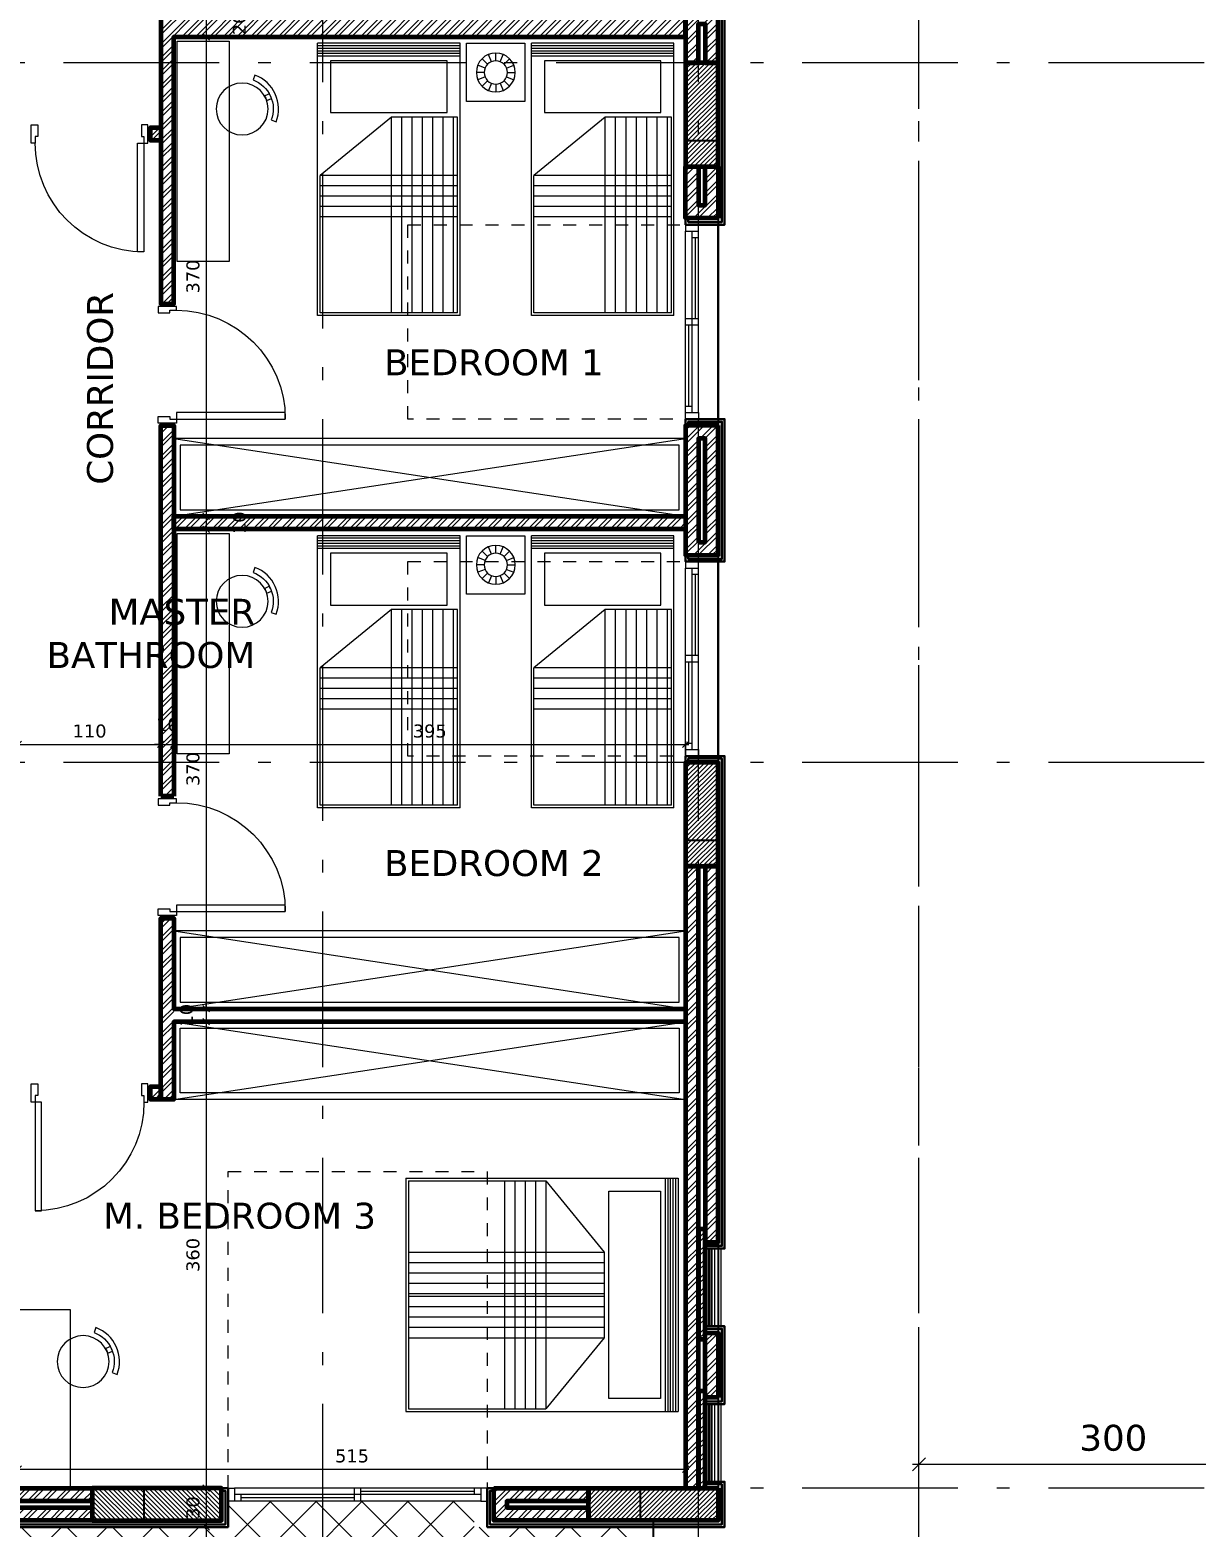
# Model space of a CAD drawing. Header units: inches. Extents: x -48 to 777, y -156 to 510.
# Drawn here: x 204.27 to 213.27, y 228.56 to 240.11 of the extents above; entities that cross this region are included whole.
import ezdxf

# ---------------------------------------------------------------- set-up
doc = ezdxf.new("R2010")
doc.units = ezdxf.units.IN
doc.header["$MEASUREMENT"] = 0
doc.set_wipeout_variables(frame=1)
doc.linetypes.add('ACAD_ISO10W100', pattern=[18, 12, -3, 0, -3])
doc.linetypes.add('HIDDEN', pattern=[0.375, 0.25, -0.125])
doc.layers.get('Defpoints').update_dxf_attribs({"lineweight": 5})
for name, color, linetype, lineweight in [('A-AXIS ST', 251, 'ACAD_ISO10W100', 5), ('A-DIM', 9, 'Continuous', 5), ('A-DOORS', 38, 'Continuous', 20), ('A-FURN1', 211, 'Continuous', 15), ('A-HIDDEN', 254, 'HIDDEN', 5), ('A-LEVELS', 139, 'Continuous', 20), ('A-LIMIT LOT', 235, 'ACAD_ISO10W100', 20), ('A-NOTES', 151, 'Continuous', 20), ('A-PILLARS', 1, 'Continuous', 60), ('A-TEXT', 50, 'Continuous', 15), ('A-WALLS', 7, 'Continuous', 60), ('A-WINDOWS', 4, 'Continuous', 20), ('C-STONE', 42, 'Continuous', 30), ('C-WOOD', 28, 'Continuous', 30), ('D-WOOD', 32, 'Continuous', 20), ('H-PILLARS', 61, 'Continuous', 5), ('H-TILING', 54, 'Continuous', 5), ('H-WALLS', 51, 'Continuous', 5), ('modificat', 127, 'Continuous', 15)]:
    doc.layers.add(name, color=color, linetype=linetype, lineweight=lineweight)
doc.layers.add('HH-GREY', color=253, linetype='Continuous', lineweight=5, true_color=0x828282)
for name, color, linetype in [('pts pc', 7, 'Continuous'), ('str-columns', 3, 'Continuous'), ('str-second-slab', 5, 'Continuous')]:
    doc.layers.add(name, color=color, linetype=linetype)
doc.styles.add('2mm', font='simplex.shx', dxfattribs={"height": 0.5})
doc.styles.add('5mm', font='simplex_.ttf', dxfattribs={"height": 5})
doc.styles.add('ROMAND', font='verdana.ttf')
doc.dimstyles.new('M-1.100', dxfattribs={"dimtxt": 0.2, "dimasz": 0.1, "dimexe": 0.05, "dimexo": 0.05, "dimgap": 0.1, "dimtad": 1, "dimlfac": 100, "dimrnd": 0.5, "dimzin": 9, "dimdsep": 46, "dimtxsty": 'ROMAND', "dimblk": 'OBLIQUE', "dimcen": 1, "dimdle": 0.05, "dimclrd": 256, "dimclre": 256, "dimclrt": 2, "dimadec": 0, "dimazin": 0, "dimtfac": 0.666667, "dimtmove": 2, "dimatfit": 3, "dimfxl": 0.04, "dimtolj": 1, "dimtzin": 5, "dimlwd": -1, "dimlwe": -1, "dimarcsym": 0})
doc.dimstyles.new('M-1.50', dxfattribs={"dimtxt": 0.1, "dimasz": 0.05, "dimexe": 0.025, "dimexo": 0.025, "dimgap": 0.05, "dimtad": 1, "dimlfac": 100, "dimrnd": 0.5, "dimzin": 9, "dimdsep": 46, "dimtxsty": 'ROMAND', "dimblk": 'OBLIQUE', "dimcen": 1, "dimdle": 0.025, "dimclrd": 256, "dimclre": 256, "dimclrt": 2, "dimadec": 0, "dimazin": 0, "dimtfac": 0.666667, "dimtmove": 2, "dimatfit": 3, "dimfxl": 0.04, "dimtolj": 1, "dimtzin": 5, "dimlwd": -1, "dimlwe": -1, "dimarcsym": 0})
pattern_1 = [(45, (-242.49175, -76.21088), (-0.053033009, 0.053033009), []), (45, (-242.4564, -76.21088), (-0.053033009, 0.053033009), [])]
pattern_2 = [(45, (-341.49175, -76.21088), (-0.053033009, 0.053033009), []), (45, (-341.4564, -76.21088), (-0.053033009, 0.053033009), [])]
pattern_3 = [(45, (0, 99), (-0.053033009, 0.053033009), []), (45, (0.035355, 99), (-0.053033009, 0.053033009), [])]

# ---------------------------------------------------------------- blocks, each defined once
blk = doc.blocks.new('*U998')
for p, q in [((50, 100), (1450, 100)), ((50, 50), (1450, 50)), ((50, 0), (1450, 0)), ((100, 100), (100, 50)), ((100, 75), (725, 75)), ((725, 0), (725, 100)), ((775, 0), (775, 100)), ((775, 25), (1400, 25)), ((1400, 0), (1400, 50))]:
    blk.add_line(p, q)
for points in [[(0, 100), (50, 100), (50, 0), (0, 0)], [(1500, 100), (1450, 100), (1450, 0), (1500, 0)]]:
    blk.add_lwpolyline(points)
blk = doc.blocks.new('AXIS')
at = {"layer": 'A-AXIS ST', "ltscale": 0.1}
for p, q in [((647.01853, 296.91777), (647.01853, 336.01919)), ((649.91853, 296.91777), (649.91853, 336.01919)), ((651.61853, 296.91777), (651.61853, 336.01919)), ((657.61853, 316.06777), (627.81853, 316.06777)), ((657.61853, 310.66777), (627.81853, 310.66777)), ((657.61853, 305.06777), (627.81853, 305.06777))]:
    blk.add_line(p, q, dxfattribs=at)
blk = doc.blocks.new('gfhnjmfg')
at = {"layer": 'A-FURN1'}
for p, q in [((607.68, 381.843), (605.58, 381.843)), ((605.58, 380.043), (605.58, 381.843)), ((607.68, 380.043), (607.68, 381.843)), ((605.715, 381.743), (606.115, 381.743)), ((605.715, 380.143), (605.715, 381.743)), ((606.115, 381.743), (606.115, 380.143)), ((606.15, 381.273), (606.6, 381.823)), ((607.66, 381.823), (606.6, 381.823)), ((607.66, 380.063), (607.66, 381.823)), ((606.15, 380.613), (606.15, 381.273)), ((606.6, 380.063), (606.15, 380.613)), ((606.115, 380.143), (605.715, 380.143)), ((607.68, 380.043), (605.58, 380.043)), ((607.66, 380.063), (606.6, 380.063))]:
    blk.add_line(p, q, dxfattribs=at)
at = {"layer": 'HH-GREY'}
for p, q in [((605.6, 380.043), (605.6, 381.843)), ((605.62, 380.043), (605.62, 381.843)), ((605.64, 380.043), (605.64, 381.843)), ((605.66, 380.043), (605.66, 381.843)), ((605.68, 380.043), (605.68, 381.843)), ((606.6, 380.063), (606.6, 381.823)), ((606.68, 380.063), (606.68, 381.823)), ((606.76, 380.063), (606.76, 381.823)), ((606.84, 380.063), (606.84, 381.823)), ((606.92, 380.063), (606.92, 381.823)), ((607.66, 381.273), (606.15, 381.273)), ((607.66, 381.193), (606.15, 381.193)), ((607.66, 381.113), (606.15, 381.113)), ((607.66, 381.033), (606.15, 381.033)), ((607.66, 380.953), (606.15, 380.953)), ((607.66, 380.933), (606.15, 380.933)), ((607.66, 380.853), (606.15, 380.853)), ((607.66, 380.773), (606.15, 380.773)), ((607.66, 380.693), (606.15, 380.693)), ((607.66, 380.613), (606.15, 380.613))]:
    blk.add_line(p, q, dxfattribs=at)
blk = doc.blocks.new('gkjhg')
at = {"layer": 'A-FURN1', "extrusion": (0, 0, -1)}
for p, q in [((566.88, 146.17), (568.98, 146.17)), ((566.88, 146.17), (566.88, 145.07)), ((566.9, 146.15), (566.9, 145.09)), ((566.9, 146.15), (568.41, 146.15)), ((568.41, 146.15), (568.41, 145.64)), ((568.98, 146.17), (568.98, 145.07)), ((568.445, 146.07), (568.845, 146.07)), ((568.445, 145.17), (568.445, 146.07)), ((568.845, 146.07), (568.845, 145.17)), ((568.41, 145.64), (567.96, 145.09)), ((568.845, 145.17), (568.445, 145.17)), ((566.88, 145.07), (568.98, 145.07)), ((566.9, 145.09), (567.96, 145.09))]:
    blk.add_line(p, q, dxfattribs=at)
at = {"layer": 'HH-GREY', "extrusion": (0, 0, -1)}
for p, q in [((567.64, 146.15), (567.64, 145.09)), ((567.72, 146.15), (567.72, 145.09)), ((567.8, 146.15), (567.8, 145.09)), ((567.88, 146.15), (567.88, 145.09)), ((567.96, 146.15), (567.96, 145.09)), ((568.88, 146.17), (568.88, 145.07)), ((568.9, 146.17), (568.9, 145.07)), ((568.92, 146.17), (568.92, 145.07)), ((568.94, 146.17), (568.94, 145.07)), ((568.96, 146.17), (568.96, 145.07)), ((566.9, 146.12), (568.41, 146.12)), ((566.9, 146.04), (568.41, 146.04)), ((566.9, 145.96), (568.41, 145.96)), ((566.9, 145.88), (568.41, 145.88)), ((566.9, 145.8), (568.41, 145.8)), ((566.9, 145.72), (568.41, 145.72)), ((566.9, 145.64), (568.41, 145.64))]:
    blk.add_line(p, q, dxfattribs=at)
blk = doc.blocks.new('*U27')
for p, q in [((50, 100), (1950, 100)), ((50, 50), (1950, 50)), ((50, 0), (1950, 0)), ((100, 100), (100, 50)), ((100, 75), (975, 75)), ((975, 0), (975, 100)), ((1025, 0), (1025, 100)), ((1025, 25), (1900, 25)), ((1900, 0), (1900, 50))]:
    blk.add_line(p, q)
for points in [[(0, 100), (50, 100), (50, 0), (0, 0)], [(2000, 100), (1950, 100), (1950, 0), (2000, 0)]]:
    blk.add_lwpolyline(points)
blk = doc.blocks.new('*U1011')
for points in [[(30, -200), (0, -200), (0, -60), (50, -60), (50, -150), (30, -150), (30, -200)], [(870, -200), (900, -200), (900, -60), (850, -60), (850, -150), (870, -150), (870, -200)], [(820, -1040), (820, -200), (870, -200), (870, -1040)]]:
    blk.add_lwpolyline(points, close=True)
blk.add_arc((870, -200), 840, 180, 270)
blk = doc.blocks.new('*U1014')
for points in [[(30, -200), (0, -200), (0, -60), (50, -60), (50, -150), (30, -150), (30, -200)], [(870, -200), (900, -200), (900, -60), (850, -60), (850, -150), (870, -150), (870, -200)], [(80, -1040), (80, -200), (30, -200), (30, -1040)]]:
    blk.add_lwpolyline(points, close=True)
blk.add_arc((30, -200), 840, 270, 0)
blk = doc.blocks.new('dzhgjfcgxbf')
for p, q in [((631.551, 370.256), (631.481, 370.326)), ((631.6, 370.288), (631.562, 370.381)), ((631.657, 370.3), (631.657, 370.4)), ((631.715, 370.288), (631.753, 370.381)), ((631.764, 370.256), (631.834, 370.326)), ((631.507, 370.15), (631.407, 370.15)), ((631.519, 370.207), (631.426, 370.245)), ((631.519, 370.092), (631.426, 370.054)), ((631.796, 370.207), (631.888, 370.245)), ((631.796, 370.092), (631.888, 370.054)), ((631.807, 370.15), (631.907, 370.15)), ((631.551, 370.044), (631.481, 369.973)), ((631.6, 370.011), (631.562, 369.919)), ((631.657, 370), (631.657, 369.9)), ((631.715, 370.011), (631.753, 369.919)), ((631.764, 370.044), (631.834, 369.973))]:
    blk.add_line(p, q)
for radius in [0.25, 0.15]:
    blk.add_circle((631.657, 370.15), radius)
blk = doc.blocks.new('vnkhjghg')
at = {"extrusion": (0, 0, -1)}
for points in [[(-757.015, 41.837), (-757.001, 41.799, 0.414214), (-757.141, 41.49), (-757.179, 41.476, -0.414214)], [(-757.143, 41.655, -0.041739), (-757.126, 41.692), (-757.09, 41.675, 0.050126), (-757.106, 41.639)]]:
    blk.add_lwpolyline(points, format="xyb", close=True, dxfattribs=at)
blk.add_circle((-756.916, 41.575), 0.2, dxfattribs=at)
blk = doc.blocks.new('_Oblique')
at = {"color": 0, "linetype": 'ByBlock', "lineweight": -2}
blk.add_line((-0.5, -0.5), (0.5, 0.5), dxfattribs=at)
blk = doc.blocks.new('*D1027')
at = {"layer": 'A-DIM', "transparency": 16777216}
for p, q in [((205.502, 240.257), (205.652, 240.257)), ((205.627, 240.282), (205.627, 240.032)), ((205.402, 240.057), (205.652, 240.057))]:
    blk.add_line(p, q, dxfattribs=at)
at = {"layer": 'Defpoints', "color": 0, "transparency": 16777216}
for p in [(205.477, 240.257), (205.377, 240.057), (205.627, 240.057)]:
    blk.add_point(p, dxfattribs=at)
at = {"layer": 'A-DIM', "transparency": 16777216, "xscale": 0.05, "yscale": 0.05, "zscale": 0.05}
for p, rotation in [((205.627, 240.257), 90), ((205.627, 240.057), 270)]:
    blk.add_blockref('_Oblique', p, dxfattribs=dict(at, rotation=rotation))
at = {"layer": 'A-DIM', "color": 2, "transparency": 16777216, "insert": (205.883, 240.157), "char_height": 0.1, "attachment_point": 5, "rotation": 90, "style": 'ROMAND'}
blk.add_mtext('\\A1;20', dxfattribs=at)
blk = doc.blocks.new('*D1028')
at = {"layer": 'A-DIM', "transparency": 16777216}
for p, q in [((205.627, 240.082), (205.627, 236.332)), ((205.402, 240.057), (205.652, 240.057)), ((205.402, 236.357), (205.652, 236.357))]:
    blk.add_line(p, q, dxfattribs=at)
at = {"layer": 'Defpoints', "color": 0, "transparency": 16777216}
for p in [(205.377, 240.057), (205.377, 236.357), (205.627, 236.357)]:
    blk.add_point(p, dxfattribs=at)
at = {"layer": 'A-DIM', "transparency": 16777216, "xscale": 0.05, "yscale": 0.05, "zscale": 0.05}
for p, rotation in [((205.627, 240.057), 90), ((205.627, 236.357), 270)]:
    blk.add_blockref('_Oblique', p, dxfattribs=dict(at, rotation=rotation))
at = {"layer": 'A-DIM', "color": 2, "transparency": 16777216, "insert": (205.525, 238.207), "char_height": 0.1, "attachment_point": 5, "rotation": 90, "style": 'ROMAND'}
blk.add_mtext('\\A1;370', dxfattribs=at)
blk = doc.blocks.new('*D1029')
at = {"layer": 'A-DIM', "transparency": 16777216}
for p, q in [((205.627, 236.382), (205.627, 236.232)), ((205.402, 236.357), (205.652, 236.357)), ((205.402, 236.257), (205.652, 236.257))]:
    blk.add_line(p, q, dxfattribs=at)
at = {"layer": 'Defpoints', "color": 0, "transparency": 16777216}
for p in [(205.377, 236.357), (205.377, 236.257), (205.627, 236.257)]:
    blk.add_point(p, dxfattribs=at)
at = {"layer": 'A-DIM', "transparency": 16777216, "xscale": 0.05, "yscale": 0.05, "zscale": 0.05}
for p, rotation in [((205.627, 236.357), 90), ((205.627, 236.257), 270)]:
    blk.add_blockref('_Oblique', p, dxfattribs=dict(at, rotation=rotation))
at = {"layer": 'A-DIM', "color": 2, "transparency": 16777216, "insert": (205.883, 236.307), "char_height": 0.1, "attachment_point": 5, "rotation": 90, "style": 'ROMAND'}
blk.add_mtext('\\A1;10', dxfattribs=at)
blk = doc.blocks.new('*D1030')
at = {"layer": 'A-DIM', "transparency": 16777216}
for p, q in [((205.627, 236.282), (205.627, 232.532)), ((205.402, 236.257), (205.652, 236.257)), ((205.8, 232.557), (205.602, 232.557))]:
    blk.add_line(p, q, dxfattribs=at)
at = {"layer": 'Defpoints', "color": 0, "transparency": 16777216}
for p in [(205.377, 236.257), (205.627, 232.557), (205.825, 232.557)]:
    blk.add_point(p, dxfattribs=at)
at = {"layer": 'A-DIM', "transparency": 16777216, "xscale": 0.05, "yscale": 0.05, "zscale": 0.05}
for p, rotation in [((205.627, 236.257), 90), ((205.627, 232.557), 270)]:
    blk.add_blockref('_Oblique', p, dxfattribs=dict(at, rotation=rotation))
at = {"layer": 'A-DIM', "color": 2, "transparency": 16777216, "insert": (205.525, 234.407), "char_height": 0.1, "attachment_point": 5, "rotation": 90, "style": 'ROMAND'}
blk.add_mtext('\\A1;370', dxfattribs=at)
blk = doc.blocks.new('*D1031')
at = {"layer": 'A-DIM', "transparency": 16777216}
for p, q in [((205.627, 232.557), (205.627, 232.607)), ((205.8, 232.557), (205.602, 232.557)), ((205.844, 232.457), (205.602, 232.457)), ((205.627, 232.557), (205.627, 232.457)), ((205.627, 232.457), (205.627, 232.407))]:
    blk.add_line(p, q, dxfattribs=at)
at = {"layer": 'Defpoints', "color": 0, "transparency": 16777216}
for p in [(205.627, 232.457), (205.825, 232.557), (205.869, 232.457)]:
    blk.add_point(p, dxfattribs=at)
at = {"layer": 'A-DIM', "transparency": 16777216, "xscale": 0.05, "yscale": 0.05, "zscale": 0.05}
for p, rotation in [((205.627, 232.557), 270), ((205.627, 232.457), 90)]:
    blk.add_blockref('_Oblique', p, dxfattribs=dict(at, rotation=rotation))
at = {"layer": 'A-DIM', "color": 2, "transparency": 16777216, "insert": (205.475, 232.507), "char_height": 0.1, "attachment_point": 5, "rotation": 90, "style": 'ROMAND'}
blk.add_mtext('\\A1;10', dxfattribs=at)
blk = doc.blocks.new('*D1032')
at = {"layer": 'A-DIM', "transparency": 16777216}
for p, q in [((205.844, 232.457), (205.602, 232.457)), ((205.627, 232.482), (205.627, 228.832)), ((205.771, 228.857), (205.602, 228.857))]:
    blk.add_line(p, q, dxfattribs=at)
at = {"layer": 'Defpoints', "color": 0, "transparency": 16777216}
for p in [(205.869, 232.457), (205.627, 228.857), (205.796, 228.857)]:
    blk.add_point(p, dxfattribs=at)
at = {"layer": 'A-DIM', "transparency": 16777216, "xscale": 0.05, "yscale": 0.05, "zscale": 0.05}
for p, rotation in [((205.627, 232.457), 90), ((205.627, 228.857), 270)]:
    blk.add_blockref('_Oblique', p, dxfattribs=dict(at, rotation=rotation))
at = {"layer": 'A-DIM', "color": 2, "transparency": 16777216, "insert": (205.525, 230.657), "char_height": 0.1, "attachment_point": 5, "rotation": 90, "style": 'ROMAND'}
blk.add_mtext('\\A1;360', dxfattribs=at)
blk = doc.blocks.new('*D1033')
at = {"layer": 'A-DIM', "transparency": 16777216}
for p, q in [((205.627, 228.882), (205.627, 228.532)), ((205.771, 228.857), (205.602, 228.857)), ((205.771, 228.557), (205.602, 228.557))]:
    blk.add_line(p, q, dxfattribs=at)
at = {"layer": 'Defpoints', "color": 0, "transparency": 16777216}
for p in [(205.796, 228.857), (205.627, 228.557), (205.796, 228.557)]:
    blk.add_point(p, dxfattribs=at)
at = {"layer": 'A-DIM', "transparency": 16777216, "xscale": 0.05, "yscale": 0.05, "zscale": 0.05}
for p, rotation in [((205.627, 228.857), 90), ((205.627, 228.557), 270)]:
    blk.add_blockref('_Oblique', p, dxfattribs=dict(at, rotation=rotation))
at = {"layer": 'A-DIM', "color": 2, "transparency": 16777216, "insert": (205.525, 228.707), "char_height": 0.1, "attachment_point": 5, "rotation": 90, "style": 'ROMAND'}
blk.add_mtext('\\A1;30', dxfattribs=at)
blk = doc.blocks.new('*D1034')
at = {"layer": 'A-DIM', "transparency": 16777216}
for p, q in [((205.771, 228.557), (205.602, 228.557)), ((205.627, 228.582), (205.627, 226.632)), ((205.85, 226.657), (205.602, 226.657))]:
    blk.add_line(p, q, dxfattribs=at)
at = {"layer": 'Defpoints', "color": 0, "transparency": 16777216}
for p in [(205.796, 228.557), (205.627, 226.657), (205.875, 226.657)]:
    blk.add_point(p, dxfattribs=at)
at = {"layer": 'A-DIM', "transparency": 16777216, "xscale": 0.05, "yscale": 0.05, "zscale": 0.05}
for p, rotation in [((205.627, 228.557), 90), ((205.627, 226.657), 270)]:
    blk.add_blockref('_Oblique', p, dxfattribs=dict(at, rotation=rotation))
at = {"layer": 'A-DIM', "color": 2, "transparency": 16777216, "insert": (205.525, 227.607), "char_height": 0.1, "attachment_point": 5, "rotation": 90, "style": 'ROMAND'}
blk.add_mtext('\\A1;190', dxfattribs=at)
blk = doc.blocks.new('*D1077')
at = {"layer": 'A-DIM', "transparency": 16777216}
for p, q in [((204.152, 234.597), (205.302, 234.597)), ((204.177, 234.482), (204.177, 234.622)), ((205.277, 234.456), (205.277, 234.622))]:
    blk.add_line(p, q, dxfattribs=at)
at = {"layer": 'Defpoints', "color": 0, "transparency": 16777216}
for p in [(205.277, 234.597), (204.177, 234.457), (205.277, 234.431)]:
    blk.add_point(p, dxfattribs=at)
at = {"layer": 'A-DIM', "transparency": 16777216, "xscale": 0.05, "yscale": 0.05, "zscale": 0.05, "rotation": 180}
blk.add_blockref('_Oblique', (204.177, 234.597), dxfattribs=at)
at = {"layer": 'A-DIM', "transparency": 16777216, "xscale": 0.05, "yscale": 0.05, "zscale": 0.05}
blk.add_blockref('_Oblique', (205.277, 234.597), dxfattribs=at)
at = {"layer": 'A-DIM', "color": 2, "transparency": 16777216, "insert": (204.727, 234.699), "char_height": 0.1, "attachment_point": 5, "style": 'ROMAND'}
blk.add_mtext('\\A1;110', dxfattribs=at)
blk = doc.blocks.new('*D1078')
at = {"layer": 'A-DIM', "transparency": 16777216}
for p, q in [((205.277, 234.597), (205.227, 234.597)), ((205.277, 234.456), (205.277, 234.622)), ((205.277, 234.597), (205.377, 234.597)), ((205.377, 234.515), (205.377, 234.622)), ((205.377, 234.597), (205.427, 234.597))]:
    blk.add_line(p, q, dxfattribs=at)
at = {"layer": 'Defpoints', "color": 0, "transparency": 16777216}
for p in [(205.377, 234.597), (205.277, 234.431), (205.377, 234.49)]:
    blk.add_point(p, dxfattribs=at)
at = {"layer": 'A-DIM', "transparency": 16777216, "xscale": 0.05, "yscale": 0.05, "zscale": 0.05}
blk.add_blockref('_Oblique', (205.277, 234.597), dxfattribs=at)
at = {"layer": 'A-DIM', "transparency": 16777216, "xscale": 0.05, "yscale": 0.05, "zscale": 0.05, "rotation": 180}
blk.add_blockref('_Oblique', (205.377, 234.597), dxfattribs=at)
at = {"layer": 'A-DIM', "color": 2, "transparency": 16777216, "insert": (205.327, 234.749), "char_height": 0.1, "attachment_point": 5, "style": 'ROMAND'}
blk.add_mtext('\\A1;10', dxfattribs=at)
blk = doc.blocks.new('*D1079')
at = {"layer": 'A-DIM', "transparency": 16777216}
for p, q in [((205.352, 234.597), (209.352, 234.597)), ((205.377, 234.515), (205.377, 234.622)), ((209.327, 234.482), (209.327, 234.622))]:
    blk.add_line(p, q, dxfattribs=at)
at = {"layer": 'Defpoints', "color": 0, "transparency": 16777216}
for p in [(209.327, 234.597), (205.377, 234.49), (209.327, 234.457)]:
    blk.add_point(p, dxfattribs=at)
at = {"layer": 'A-DIM', "transparency": 16777216, "xscale": 0.05, "yscale": 0.05, "zscale": 0.05, "rotation": 180}
blk.add_blockref('_Oblique', (205.377, 234.597), dxfattribs=at)
at = {"layer": 'A-DIM', "transparency": 16777216, "xscale": 0.05, "yscale": 0.05, "zscale": 0.05}
blk.add_blockref('_Oblique', (209.327, 234.597), dxfattribs=at)
at = {"layer": 'A-DIM', "color": 2, "transparency": 16777216, "insert": (207.352, 234.699), "char_height": 0.1, "attachment_point": 5, "style": 'ROMAND'}
blk.add_mtext('\\A1;395', dxfattribs=at)
blk = doc.blocks.new('*D1084')
at = {"layer": 'A-DIM', "transparency": 16777216}
for p, q in [((204.152, 229.004), (209.352, 229.004)), ((204.177, 228.882), (204.177, 229.029)), ((209.327, 228.882), (209.327, 229.029))]:
    blk.add_line(p, q, dxfattribs=at)
at = {"layer": 'Defpoints', "color": 0, "transparency": 16777216}
for p in [(209.327, 229.004), (204.177, 228.857), (209.327, 228.857)]:
    blk.add_point(p, dxfattribs=at)
at = {"layer": 'A-DIM', "transparency": 16777216, "xscale": 0.05, "yscale": 0.05, "zscale": 0.05, "rotation": 180}
blk.add_blockref('_Oblique', (204.177, 229.004), dxfattribs=at)
at = {"layer": 'A-DIM', "transparency": 16777216, "xscale": 0.05, "yscale": 0.05, "zscale": 0.05}
blk.add_blockref('_Oblique', (209.327, 229.004), dxfattribs=at)
at = {"layer": 'A-DIM', "color": 2, "transparency": 16777216, "insert": (206.752, 229.105), "char_height": 0.1, "attachment_point": 5, "style": 'ROMAND'}
blk.add_mtext('\\A1;515', dxfattribs=at)
blk = doc.blocks.new('*D975')
at = {"layer": 'A-DIM', "transparency": 16777216}
for p, q in [((-315972.32, -27928.435), (-315972.32, -27927.018)), ((-315969.32, -27928.435), (-315969.32, -27927.018)), ((-315969.27, -27927.068), (-315972.37, -27927.068))]:
    blk.add_line(p, q, dxfattribs=at)
at = {"layer": 'Defpoints', "color": 0, "transparency": 16777216}
for p in [(-315972.32, -27927.068), (-315972.32, -27928.485), (-315969.32, -27928.485)]:
    blk.add_point(p, dxfattribs=at)
at = {"layer": 'A-DIM', "transparency": 16777216, "xscale": 0.1, "yscale": 0.1, "zscale": 0.1, "rotation": 180}
blk.add_blockref('_Oblique', (-315972.32, -27927.068), dxfattribs=at)
at = {"layer": 'A-DIM', "transparency": 16777216, "xscale": 0.1, "yscale": 0.1, "zscale": 0.1}
blk.add_blockref('_Oblique', (-315969.32, -27927.068), dxfattribs=at)
at = {"layer": 'A-DIM', "color": 2, "transparency": 16777216, "insert": (-315970.82, -27926.864), "char_height": 0.2, "attachment_point": 5, "style": 'ROMAND'}
blk.add_mtext('\\A1;300', dxfattribs=at)
blk = doc.blocks.new('LOT 688  TOPOGRAPHIC PLAN')
at = {"layer": 'A-LEVELS', "color": 209, "linetype": 'Continuous'}
blk.add_lwpolyline([(-315979.21324, -27919.49488), (-315978.95308, -27919.58647), (-315978.69656, -27919.73275), (-315978.43799, -27919.90735), (-315978.31003, -27919.9841), (-315978.195, -27920.01549), (-315978.09345, -27919.99971), (-315978.00356, -27919.94197), (-315977.85152, -27919.7215), (-315977.72437, -27919.39578), (-315977.6076, -27919.00654), (-315977.34738, -27918.20383), (-315977.18257, -27917.85413), (-315976.99399, -27917.54637), (-315976.7839, -27917.27916), (-315976.55457, -27917.05109), (-315976.30825, -27916.86078), (-315976.0472, -27916.70681), (-315975.48998, -27916.50232), (-315974.90097, -27916.42644), (-315974.29678, -27916.46462), (-315973.68554, -27916.58356), (-315973.07251, -27916.74337), (-315972.46289, -27916.9042), (-315971.86191, -27917.02617), (-315971.27481, -27917.0694), (-315970.70379, -27916.99519), (-315970.53841, -27917.00731), (-315970.54748, -27917.04972), (-315970.61805, -27917.10984), (-315970.88805, -27917.37097), (-315971.06119, -27917.64262), (-315971.14557, -27917.92218), (-315971.14929, -27918.20701), (-315971.08044, -27918.49448), (-315970.94712, -27918.78197), (-315970.75741, -27919.06684), (-315970.51942, -27919.34646), (-315970.24124, -27919.61821), (-315969.59667, -27920.12754)], dxfattribs=at)
at = {"layer": 'A-LEVELS', "linetype": 'Continuous'}
for points in [[(-315983.94833, -27927.55543), (-315983.49192, -27927.26563), (-315982.98985, -27927.09052), (-315982.44218, -27927.0263), (-315981.86204, -27927.01984), (-315981.26408, -27927.01223), (-315980.66297, -27926.94453), (-315980.07337, -27926.76128), (-315979.5093, -27926.54498), (-315979.24098, -27926.50607), (-315978.98366, -27926.55534), (-315978.73556, -27926.68576), (-315978.49313, -27926.86959), (-315978.01117, -27927.28574), (-315977.76455, -27927.46215), (-315977.50946, -27927.5802)], [(-315976.96481, -27927.56895), (-315976.39276, -27927.36561), (-315975.82575, -27927.19251), (-315975.55321, -27927.08053), (-315975.29723, -27926.9298), (-315975.06624, -27926.7423), (-315974.86866, -27926.52004), (-315974.71016, -27926.26563), (-315974.58718, -27925.98375), (-315974.42586, -27925.35813), (-315974.34089, -27924.68417), (-315974.22468, -27923.35521), (-315974.1058, -27922.7822), (-315974.01199, -27922.5365), (-315973.88797, -27922.32483), (-315973.72825, -27922.15233), (-315973.52737, -27922.0241), (-315973.28144, -27921.94472), (-315972.99924, -27921.91432), (-315972.6955, -27921.93092), (-315972.38498, -27921.99255), (-315972.08244, -27922.09725), (-315971.80264, -27922.24303), (-315971.55993, -27922.42779), (-315971.35728, -27922.646), (-315971.03355, -27923.1453), (-315970.75098, -27923.66507), (-315970.42846, -27924.12924), (-315970.22818, -27924.31779), (-315969.99912, -27924.47357)]]:
    blk.add_lwpolyline(points, dxfattribs=at)
at = {"layer": 'pts pc', "linetype": 'Continuous'}
for points in [[(-315970.35261, -27916.71466), (-315971.06339, -27917.41786)], [(-315970.3564, -27917.42165), (-315971.0596, -27916.71087)], [(-315973.94379, -27917.85743), (-315974.65457, -27918.56063)], [(-315973.94758, -27918.56442), (-315974.65078, -27917.85364)], [(-315978.5681, -27918.08964), (-315979.27888, -27918.79284)], [(-315978.57189, -27918.79663), (-315979.27509, -27918.08585)], [(-315975.4239, -27926.82962), (-315976.1271, -27926.11884)], [(-315975.42011, -27926.12263), (-315976.13089, -27926.82583)], [(-315972.10526, -27926.3454), (-315972.81604, -27927.0486)], [(-315972.10905, -27927.05239), (-315972.81225, -27926.34161)], [(-315975.65538, -27927.29139), (-315976.36616, -27927.99459)], [(-315975.65917, -27927.99838), (-315976.36237, -27927.2876)]]:
    blk.add_lwpolyline(points, dxfattribs=at)
at = {"layer": 'A-NOTES', "linetype": 'Continuous', "style": '5mm'}
blk.add_text('688', height=2, rotation=346.245633, dxfattribs=at).set_placement((-315981.70648, -27916.11756))
at = {"layer": 'pts pc', "color": 1, "char_height": 0.5, "attachment_point": 1, "rotation": 359.692852, "style": '2mm'}
for s, insert, width in [('\\Fsimplex.shx;\\W1.0000000000;\\T1.0000000000;\\o\\l94.661', (-315973.79784, -27917.96171), 2.9761905), ('\\Fsimplex.shx;\\W1.0000000000;\\T1.0000000000;\\o\\l95.165', (-315978.42215, -27918.19392), 2.9761905), ('\\Fsimplex.shx;\\W1.0000000000;\\T1.0000000000;\\o\\l94.303', (-315975.27417, -27926.22692), 3.0714286), ('\\Fsimplex.shx;\\W1.0000000000;\\T1.0000000000;\\o\\l93.182', (-315971.95932, -27926.44969), 2.9761905), ('\\Fsimplex.shx;\\W1.0000000000;\\T1.0000000000;\\o\\l93.830', (-315975.50944, -27927.39567), 3.0714286)]:
    blk.add_mtext(s, dxfattribs=dict(at, insert=insert, width=width))
at = {"linetype": 'Continuous'}
blk.add_wipeout([(-315996.80172, -27893.57917), (-315969.32038, -27896.23659), (-315969.32038, -27930.53073), (-315964.08799, -27936.87852), (-315964.6636, -27941.43051), (-315970.22923, -27937.16678), (-315985.1164, -27950.2257)], dxfattribs=at).dxf.layer = 'A-LIMIT LOT'
at = {"layer": 'A-HIDDEN', "linetype": 'ACAD_ISO10W100', "ltscale": 0.05}
blk.add_lwpolyline([(-315992.30527, -27900.52725), (-315983.21966, -27944.57125), (-315970.69258, -27933.58259), (-315972.32038, -27931.60779), (-315972.32038, -27902.3323)], close=True, dxfattribs=at)
at = {"layer": 'A-DIM'}
dim = blk.add_aligned_dim(p1=(-315969.32038, -27928.48546), p2=(-315972.32038, -27928.48546), distance=-1.41759, dimstyle='M-1.100', dxfattribs=at)
dim.commit()
dim.dimension.update_dxf_attribs({"geometry": '*D975', "text_midpoint": (-315970.82038, -27926.86371)})

msp = doc.modelspace()

# ---------------------------------------------------------------- block references
at = {"layer": 'pts pc'}
msp.add_blockref('LOT 688  TOPOGRAPHIC PLAN', (316183.44716, 28156.10823), dxfattribs=at)

# ---------------------------------------------------------------- next in the draw order: hatches: boundary and pattern name
at = {"layer": 'H-PILLARS', "linetype": 'Continuous'}
h = msp.add_hatch(dxfattribs=at)
h.set_pattern_fill('ANSI31', color=256, scale=0.2)
h.set_pattern_definition([(45, (-348.529807, -73.60263), (-0.0176776695, 0.0176776695), [])])
h.paths.add_polyline_path([(209.32678, 239.05688), (209.57678, 239.05688), (209.57678, 239.85688), (209.32678, 239.85688)])
h = msp.add_hatch(dxfattribs=at)
h.set_pattern_fill('ANSI31', color=256, scale=0.2)
h.set_pattern_definition([(45, (-341.41078, -76.36929), (-0.0176776695, 0.0176776695), [])])
h.paths.add_polyline_path([(209.32678, 233.65688), (209.57678, 233.65688), (209.57678, 234.45688), (209.32678, 234.45688)])
at = {"layer": 'H-PILLARS'}
h = msp.add_hatch(dxfattribs=at)
h.set_pattern_fill('ANSI31', color=256, scale=0.2, angle=-51.511645)
h.set_pattern_definition([(314.999999998, (-393240.839804, 495065.362857), (0.0176776695302, 0.0176776695291), [])])
h.paths.add_polyline_path([(205.7458, 228.85688), (205.7458, 228.60688), (204.7458, 228.60688), (204.7458, 228.85688)])
at = {"layer": 'H-PILLARS', "linetype": 'Continuous'}
h = msp.add_hatch(dxfattribs=at)
h.set_pattern_fill('ANSI31', color=256, scale=0.2)
h.set_pattern_definition([(45, (-341.41078, -76.21929), (-0.0176776695, 0.0176776695), [])])
h.paths.add_polyline_path([(209.57678, 228.85688), (209.57678, 228.60688), (208.57678, 228.60688), (208.57678, 228.85688)])
at = {"layer": 'H-TILING'}
h = msp.add_hatch(dxfattribs=at)
h.set_pattern_fill('ANSI37', color=256, scale=2)
h.set_pattern_definition([(45, (0, 99), (-0.1767767, 0.1767767), []), (135, (0, 99), (-0.1767767, -0.1767767), [])])
h.paths.add_polyline_path([(202.82678, 228.55688), (200.50775, 228.55688), (200.50775, 228.75688), (198.60775, 228.75688), (198.55775, 228.75157), (198.55775, 228.55688), (197.39678, 228.55688), (197.39678, 226.82688), (208.95678, 226.82688), (208.95678, 228.55688), (207.6958, 228.55688), (207.6958, 228.75688), (205.8458, 228.75688), (205.7958, 228.75257), (205.7958, 228.55688), (203.52678, 228.55688)])
at = {"layer": 'H-WALLS'}
h = msp.add_hatch(dxfattribs=at)
h.set_pattern_fill('ANSI32', color=256, scale=0.2)
h.set_pattern_definition(pattern_3)
h.paths.add_polyline_path([(205.47678, 240.25688), (205.47678, 242.65647), (205.27678, 242.6573), (205.27678, 237.99688), (205.37678, 237.99688), (205.37678, 240.05688), (209.32678, 240.05688), (209.32678, 240.25688)])
h = msp.add_hatch(dxfattribs=at)
h.set_pattern_fill('ANSI32', color=256, scale=0.2)
h.set_pattern_definition(pattern_3)
h.paths.add_polyline_path([(209.57678, 240.25688), (209.32678, 240.25688), (209.32678, 239.85688), (209.42678, 239.85688), (209.42678, 240.15688), (209.47678, 240.15688), (209.47678, 239.85688), (209.57678, 239.85688)])
h = msp.add_hatch(dxfattribs=at)
h.set_pattern_fill('ANSI32', color=256, scale=0.2)
h.set_pattern_definition(pattern_3)
h.paths.add_polyline_path([(205.27678, 239.25688), (205.19678, 239.25688), (205.19678, 239.35688), (205.27678, 239.35688)])
h = msp.add_hatch(dxfattribs=at)
h.set_pattern_fill('ANSI32', color=256, scale=0.2)
h.set_pattern_definition([(45, (-242.49175, -79.26088), (-0.053033009, 0.053033009), []), (45, (-242.4564, -79.26088), (-0.053033009, 0.053033009), [])])
h.paths.add_polyline_path([(209.57678, 238.65688), (209.32678, 238.65688), (209.32678, 239.05688), (209.42678, 239.05688), (209.42678, 238.75688), (209.47678, 238.75688), (209.47678, 239.05688), (209.57678, 239.05688)])
h = msp.add_hatch(dxfattribs=at)
h.set_pattern_fill('ANSI32', color=256, scale=0.2)
h.set_pattern_definition(pattern_3)
edge = h.paths.add_edge_path()
edge.add_line((205.27678, 234.19689), (205.27678, 237.05688))
edge.add_line((205.27678, 237.05688), (205.37678, 237.05688))
edge.add_line((205.37678, 237.05688), (205.37678, 234.19689))
h = msp.add_hatch(dxfattribs=at)
h.set_pattern_fill('ANSI32', color=256, scale=0.2)
h.set_pattern_definition([(45, (-331.3335, -76.41088), (-0.053033009, 0.053033009), []), (45, (-331.29815, -76.41088), (-0.053033009, 0.053033009), [])])
h.paths.add_polyline_path([(209.42678, 236.15688), (209.47678, 236.15688), (209.47678, 236.95688), (209.42678, 236.95688)], flags=16)
h.paths.add_polyline_path([(209.57678, 237.05688), (209.32678, 237.05688), (209.32678, 236.05688), (209.57678, 236.05688)])
h = msp.add_hatch(dxfattribs=at)
h.set_pattern_fill('ANSI32', color=256, scale=0.2)
h.set_pattern_definition(pattern_3)
h.paths.add_polyline_path([(205.37678, 236.25688), (205.37678, 236.35688), (209.32678, 236.35688), (209.32678, 236.25688)])
h = msp.add_hatch(dxfattribs=at)
h.set_pattern_fill('ANSI32', color=256, scale=0.2)
h.set_pattern_definition(pattern_1)
h.paths.add_polyline_path([(209.42678, 233.65688), (209.32678, 233.65688), (209.32678, 228.85688), (209.42678, 228.85688)])
h = msp.add_hatch(dxfattribs=at)
h.set_pattern_fill('ANSI32', color=256, scale=0.2)
h.set_pattern_definition(pattern_1)
h.paths.add_polyline_path([(209.57678, 233.65688), (209.47678, 233.65688), (209.47678, 230.75605), (209.57678, 230.75605)])
h = msp.add_hatch(dxfattribs=at)
h.set_pattern_fill('ANSI32', color=256, scale=0.2)
h.set_pattern_definition(pattern_3)
edge = h.paths.add_edge_path()
edge.add_line((205.37678, 232.55688), (209.32678, 232.55688))
edge.add_line((209.32678, 232.55688), (209.32678, 232.45688))
edge.add_line((209.32678, 232.45688), (205.37678, 232.45688))
edge.add_line((205.37678, 232.45688), (205.37678, 231.85688))
edge.add_line((205.37678, 231.85688), (205.27681, 231.85688))
edge.add_line((205.27681, 231.85688), (205.27681, 233.25689))
edge.add_line((205.27681, 233.25689), (205.37678, 233.25689))
edge.add_line((205.37678, 233.25689), (205.37678, 232.55688))
edge.add_line((205.37678, 232.55688), (209.32678, 232.55688))
edge.add_line((209.32678, 232.55688), (209.32678, 232.45688))
edge.add_line((209.32678, 232.45688), (205.37678, 232.45689))
h = msp.add_hatch(dxfattribs=at)
h.set_pattern_fill('ANSI32', color=256, scale=0.2)
h.set_pattern_definition(pattern_3)
h.paths.add_polyline_path([(205.27678, 231.85688), (205.19678, 231.85688), (205.19678, 231.95688), (205.27678, 231.95688)])
h = msp.add_hatch(dxfattribs=at)
h.set_pattern_fill('ANSI32', color=256, scale=0.2)
h.set_pattern_definition(pattern_3)
h.paths.add_polyline_path([(209.42678, 230.00688), (209.47678, 230.00688), (209.47678, 230.85605), (209.42678, 230.85605)])
h = msp.add_hatch(dxfattribs=at)
h.set_pattern_fill('ANSI32', color=256, scale=0.2)
h.set_pattern_definition(pattern_3)
h.paths.add_polyline_path([(209.57678, 229.55605), (209.47678, 229.55605), (209.47678, 230.05688), (209.57678, 230.05688)])
h = msp.add_hatch(dxfattribs=at)
h.set_pattern_fill('ANSI32', color=256, scale=0.2)
h.set_pattern_definition(pattern_3)
h.paths.add_polyline_path([(209.42678, 228.85688), (209.47678, 228.85688), (209.47678, 229.60605), (209.42678, 229.60605)])
h = msp.add_hatch(dxfattribs=at)
h.set_pattern_fill('ANSI32', color=256, scale=0.2)
h.set_pattern_definition(pattern_2)
h.paths.add_polyline_path([(204.7458, 228.85688), (204.7458, 228.75688), (203.67678, 228.75688), (203.67678, 228.70688), (204.7458, 228.70688), (204.7458, 228.60688), (203.57678, 228.60688), (203.57678, 228.85688)])
h = msp.add_hatch(dxfattribs=at)
h.set_pattern_fill('ANSI32', color=256, scale=0.2)
h.set_pattern_definition(pattern_2)
h.paths.add_polyline_path([(207.8458, 228.85688), (208.57678, 228.85688), (208.57678, 228.75688), (207.9458, 228.75688), (207.9458, 228.70688), (208.57678, 228.70688), (208.57678, 228.60688), (207.8458, 228.60688)])

# ---------------------------------------------------------------- next in the draw order: linework, layer by layer
at = {"layer": 'A-FURN1'}
for points in [[(205.40353, 240.02332), (205.80353, 240.02332), (205.80353, 238.32332), (205.40353, 238.32332)], [(205.40353, 236.22332), (205.80353, 236.22332), (205.80353, 234.52332), (205.40353, 234.52332)], [(204.17678, 230.23584), (204.57678, 230.23584), (204.57678, 228.85688), (204.17678, 228.85688)]]:
    msp.add_lwpolyline(points, close=True, dxfattribs=at)
at = {"layer": 'A-FURN1', "extrusion": (0, 0, -1)}
for points in [[(-208.08671, 240.00688), (-208.08671, 239.55688), (-207.63671, 239.55688), (-207.63671, 240.00688)], [(-208.08671, 236.20688), (-208.08671, 235.75688), (-207.63671, 235.75688), (-207.63671, 236.20688)]]:
    msp.add_lwpolyline(points, close=True, dxfattribs=at)
at = {"layer": 'A-HIDDEN', "linetype": 'HIDDEN', "ltscale": 0.3}
for points in [[(209.62678, 237.10688), (207.18253, 237.10688), (207.18253, 238.60688), (209.62678, 238.60688)], [(209.62678, 234.50688), (207.18253, 234.50688), (207.18253, 236.00688), (209.62678, 236.00688)], [(205.7958, 228.85688), (205.7958, 231.30113), (207.79581, 231.30113), (207.79581, 228.85688)]]:
    msp.add_lwpolyline(points, dxfattribs=at)
at = {"layer": 'A-PILLARS'}
for points in [[(209.32678, 239.05688), (209.57678, 239.05688), (209.57678, 239.85688), (209.32678, 239.85688)], [(209.32678, 233.65688), (209.57678, 233.65688), (209.57678, 234.45688), (209.32678, 234.45688)], [(204.7458, 228.85688), (204.7458, 228.60688), (205.7458, 228.60688), (205.7458, 228.85688)], [(209.57678, 228.85688), (209.57678, 228.60688), (208.57678, 228.60688), (208.57678, 228.85688)]]:
    msp.add_lwpolyline(points, close=True, dxfattribs=at)
at = {"layer": 'A-WALLS'}
for points in [[(205.47678, 240.25688), (205.47678, 240.25688), (205.47678, 240.25688), (205.47678, 240.25688), (205.47678, 240.25688), (205.47678, 240.25688), (205.47678, 242.65647), (205.27678, 242.6573), (205.27678, 237.99688), (205.37678, 237.99688), (205.37678, 240.05688), (209.32678, 240.05688), (209.32678, 240.25688), (205.47678, 240.25688)], [(205.37678, 234.19689), (205.27678, 234.19689)]]:
    msp.add_lwpolyline(points, dxfattribs=at)
for points in [[(209.57678, 240.25688), (209.32678, 240.25688), (209.32678, 239.85688), (209.42678, 239.85688), (209.42678, 240.15688), (209.47678, 240.15688), (209.47678, 239.85688), (209.57678, 239.85688)], [(205.27678, 239.25688), (205.19678, 239.25688), (205.19678, 239.35688), (205.27678, 239.35688)], [(209.57678, 238.65688), (209.32678, 238.65688), (209.32678, 239.05688), (209.42678, 239.05688), (209.42678, 238.75688), (209.47678, 238.75688), (209.47678, 239.05688), (209.57678, 239.05688)], [(209.57678, 237.05688), (209.32678, 237.05688), (209.32678, 236.05688), (209.57678, 236.05688)], [(209.42678, 236.15688), (209.47678, 236.15688), (209.47678, 236.95688), (209.42678, 236.95688)], [(205.27678, 231.85688), (205.19678, 231.85688), (205.19678, 231.95688), (205.27678, 231.95688)]]:
    msp.add_lwpolyline(points, close=True, dxfattribs=at)
at = {"layer": 'A-WALLS', "linetype": 'Continuous'}
for points in [[(205.27678, 234.19689), (205.27678, 237.05688), (205.37678, 237.05688), (205.37678, 234.19689)], [(205.37678, 232.55688), (209.32678, 232.55688), (209.32678, 232.45688), (205.37678, 232.45688), (205.37678, 231.85688), (205.27681, 231.85688), (205.27681, 233.25689), (205.37678, 233.25689), (205.37678, 232.55688), (209.32678, 232.55688), (209.32678, 232.45688), (205.37678, 232.45689)]]:
    msp.add_lwpolyline(points, dxfattribs=at)
for points in [[(205.37678, 236.25688), (205.37678, 236.35688), (209.32678, 236.35688), (209.32678, 236.25688)], [(209.42678, 233.65688), (209.32678, 233.65688), (209.32678, 228.85688), (209.42678, 228.85688)], [(209.57678, 233.65688), (209.47678, 233.65688), (209.47678, 230.75605), (209.57678, 230.75605)], [(209.42678, 230.00688), (209.47678, 230.00688), (209.47678, 230.85605), (209.42678, 230.85605)], [(209.57678, 229.55605), (209.47678, 229.55605), (209.47678, 230.05688), (209.57678, 230.05688)], [(209.42678, 228.85688), (209.47678, 228.85688), (209.47678, 229.60605), (209.42678, 229.60605)], [(204.7458, 228.85688), (204.7458, 228.75688), (203.67678, 228.75688), (203.67678, 228.70688), (204.7458, 228.70688), (204.7458, 228.60688), (203.57678, 228.60688), (203.57678, 228.85688)], [(207.8458, 228.85688), (208.57678, 228.85688), (208.57678, 228.75688), (207.9458, 228.75688), (207.9458, 228.70688), (208.57678, 228.70688), (208.57678, 228.60688), (207.8458, 228.60688)]]:
    msp.add_lwpolyline(points, close=True, dxfattribs=at)
at = {"layer": 'C-STONE', "linetype": 'Continuous'}
for points in [[(209.32678, 238.65688), (209.32678, 238.60688), (209.62678, 238.60688), (209.62678, 240.30688), (209.32678, 240.30688), (209.32678, 240.25688)], [(209.32678, 240.28688), (209.60678, 240.28688), (209.60678, 238.62688), (209.34678, 238.62688), (209.34678, 238.65688)], [(209.32678, 237.05688), (209.32678, 237.10688), (209.62678, 237.10688), (209.62678, 236.00688), (209.32678, 236.00688), (209.32678, 236.05688)], [(209.34678, 237.05688), (209.34678, 237.08688), (209.60678, 237.08688), (209.60678, 236.02688), (209.34678, 236.02688), (209.34678, 236.05688)], [(209.47678, 230.70605), (209.62678, 230.70605), (209.62678, 234.50688), (209.32678, 234.50688), (209.32678, 234.45688)], [(209.47678, 230.72605), (209.60678, 230.72605), (209.60678, 234.48688), (209.34678, 234.48688), (209.34678, 234.45688)], [(209.47678, 230.10688), (209.62678, 230.10688), (209.62678, 229.50605), (209.47678, 229.50605)], [(209.47678, 229.52605), (209.60678, 229.52605), (209.60678, 230.08688), (209.47678, 230.08688)], [(209.47678, 228.90688), (209.62678, 228.90688), (209.62678, 228.55688), (207.7958, 228.55688), (207.7958, 228.85688), (207.8458, 228.85688)], [(207.8458, 228.83688), (207.8158, 228.83688), (207.8158, 228.57688), (209.60678, 228.57688), (209.60678, 228.88688), (209.47678, 228.88688)], [(205.7458, 228.85688), (205.7958, 228.85688), (205.7958, 228.55688), (203.52678, 228.55688), (203.52678, 228.85688), (203.57678, 228.85688)], [(205.7458, 228.83688), (205.7758, 228.83688), (205.7758, 228.57688), (203.54678, 228.57688), (203.54678, 228.83688), (203.57678, 228.83688)]]:
    msp.add_lwpolyline(points, dxfattribs=at)
at = {"layer": 'C-WOOD'}
for p, q in [((209.57678, 237.10688), (209.57678, 238.60688)), ((209.57678, 234.50689), (209.57678, 236.00688)), ((209.50678, 230.10688), (209.50678, 230.70605)), ((209.52678, 230.10688), (209.52678, 230.70605)), ((209.50678, 228.90688), (209.50678, 229.50605)), ((209.52678, 228.90688), (209.52678, 229.50605))]:
    msp.add_line(p, q, dxfattribs=at)
at = {"layer": 'D-WOOD'}
for p, q in [((209.55178, 230.10688), (209.55178, 230.70605)), ((209.60178, 230.10688), (209.60178, 230.70605)), ((209.55178, 228.90688), (209.55178, 229.50605)), ((209.60178, 228.90688), (209.60178, 229.50605))]:
    msp.add_line(p, q, dxfattribs=at)
at = {"layer": 'modificat'}
for p, q in [((205.37678, 236.95688), (209.32678, 236.35688)), ((205.37678, 236.35688), (209.32678, 236.95688)), ((205.37678, 233.15688), (209.32678, 232.55688)), ((205.37678, 232.55688), (209.32678, 233.15688)), ((205.37678, 231.85688), (209.32678, 232.45688)), ((205.37678, 232.45688), (209.32678, 231.85688))]:
    msp.add_line(p, q, dxfattribs=at)
for points in [[(205.37678, 236.35688), (209.32678, 236.35688), (209.32678, 236.95688), (205.37678, 236.95688)], [(205.42678, 236.40688), (209.27678, 236.40688), (209.27678, 236.90688), (205.42678, 236.90688)], [(205.37678, 232.55688), (209.32678, 232.55688), (209.32678, 233.15688), (205.37678, 233.15688)], [(205.42678, 232.60688), (209.27678, 232.60688), (209.27678, 233.10688), (205.42678, 233.10688)], [(205.37678, 232.45688), (209.32678, 232.45688), (209.32678, 231.85688), (205.37678, 231.85688)], [(205.42678, 232.40688), (209.27678, 232.40688), (209.27678, 231.90688), (205.42678, 231.90688)]]:
    msp.add_lwpolyline(points, close=True, dxfattribs=at)
at = {"layer": 'str-columns'}
for points in [[(209.32678, 239.25688), (209.57678, 239.25688), (209.57678, 239.85688), (209.32678, 239.85688)], [(209.32678, 233.85688), (209.57678, 233.85688), (209.57678, 234.45688), (209.32678, 234.45688)], [(205.7458, 228.60688), (205.7458, 228.85688), (205.1458, 228.85688), (205.1458, 228.60688)], [(209.57678, 228.60688), (209.57678, 228.85688), (208.97678, 228.85688), (208.97678, 228.60688)]]:
    msp.add_lwpolyline(points, close=True, dxfattribs=at)
at = {"layer": 'str-second-slab'}
msp.add_lwpolyline([(209.57678, 240.95682), (209.57678, 228.60688), (209.07678, 228.60688), (209.07678, 226.70688), (204.5458, 226.70688), (204.5458, 226.70688), (201.80775, 226.70688), (201.80775, 226.70688), (197.32678, 226.70688), (197.32678, 228.60688), (196.77678, 228.60688), (196.77678, 240.97688)], dxfattribs=at)

# ---------------------------------------------------------------- next in the draw order: block references
at = {"layer": 'A-DIM'}
msp.add_blockref('AXIS', (-440.49175, -76.21088), dxfattribs=at)
at = {"layer": 'A-DOORS', "xscale": -0.0009999999999906002, "yscale": 0.0009999999999906002, "zscale": 0.0009999999999906002}
for name, p, rotation in [('*U1014', (205.17678, 239.43688), 359.9999988179391), ('*U1011', (205.19678, 237.97688), 89.99999881793907), ('*U1011', (205.19678, 234.17689), 89.99999881793907), ('*U1011', (205.17678, 232.03688), 359.9999988179391)]:
    msp.add_blockref(name, p, dxfattribs=dict(at, rotation=rotation))
at = {"layer": 'A-FURN1', "xscale": -1}
for p, rotation in [((61.41638, -328.97274), 270.0000000273443), ((63.06638, -328.97274), 270.0000000273443), ((61.41638, -332.77262), 270.0000000218399), ((63.06638, -332.77262), 270.0000000218399)]:
    msp.add_blockref('gkjhg', p, dxfattribs=dict(at, rotation=rotation))
at = {"layer": 'A-FURN1', "extrusion": (0, 0, -1), "xscale": 0.5999999999999998, "yscale": 0.5999999999999998, "zscale": 0.5999999999999998, "rotation": 269.9996903654621}
for p in [(-429.94941, 618.77755), (-429.94941, 614.97755)]:
    msp.add_blockref('dzhgjfcgxbf', p, dxfattribs=at)
at = {"layer": 'A-FURN1'}
for p in [(-551.01187, 197.92537), (-551.01187, 194.12537), (-552.23863, 188.25894)]:
    msp.add_blockref('vnkhjghg', p, dxfattribs=at)
at = {"layer": 'A-FURN1', "extrusion": (0, 0, -1), "xscale": -1, "rotation": 180.0000000013349}
msp.add_blockref('gfhnjmfg', (-814.8481, 611.29139), dxfattribs=at)
at = {"layer": 'A-WINDOWS', "xscale": 0.0009999999999906004, "yscale": 0.0009999999999906004, "zscale": 0.0009999999999906004, "rotation": 89.99999997780006}
for p in [(209.42678, 237.10688), (209.42678, 234.50689)]:
    msp.add_blockref('*U998', p, dxfattribs=at)
at = {"layer": 'A-WINDOWS', "xscale": -0.0009999999999906004, "yscale": 0.0009999999999906004, "zscale": 0.0009999999999906004}
msp.add_blockref('*U27', (207.7958, 228.75688), dxfattribs=at)

# ---------------------------------------------------------------- next in the draw order: texts
at = {"layer": 'A-TEXT', "insert": (204.91088, 238.08812), "char_height": 0.2, "width": 3.6942321, "attachment_point": 9, "rotation": 90, "style": 'ROMAND'}
msp.add_mtext('CORRIDOR', dxfattribs=at)
at = {"layer": 'A-TEXT', "char_height": 0.2, "attachment_point": 9, "style": 'ROMAND'}
for s, insert, width in [('BEDROOM 1', (208.69352, 237.44146), 2.4947222), ('MASTER \\PBATHROOM', (206.00437, 235.18271), 3.6942321), ('BEDROOM 2', (208.69352, 233.57699), 2.4947222), ('\\pi-0.6,l0.8,t0.8;M.^IBEDROOM 3', (206.93701, 230.85575), 2.4947222)]:
    msp.add_mtext(s, dxfattribs=dict(at, insert=insert, width=width))

# ---------------------------------------------------------------- next in the draw order: dimensions: what is measured, and where the dimension line sits
at = {"layer": 'A-DIM'}
for base, p1, p2, picture, middle in [((205.62669, 240.05688), (205.47678, 240.25688), (205.37678, 240.05688), '*D1027', (205.88294, 240.15688)), ((205.62669, 236.35688), (205.37678, 240.05688), (205.37678, 236.35688), '*D1028', (205.52461, 238.20688)), ((205.62669, 236.25688), (205.37678, 236.35688), (205.37678, 236.25688), '*D1029', (205.88284, 236.30688)), ((205.62669, 232.55688), (205.37678, 236.25688), (205.825, 232.55688), '*D1030', (205.52461, 234.40688)), ((205.62669, 232.45688), (205.825, 232.55688), (205.86927, 232.45688), '*D1031', (205.47464, 232.50688)), ((205.62669, 228.85688), (205.86927, 232.45688), (205.7958, 228.85688), '*D1032', (205.52461, 230.65688)), ((205.62669, 228.55688), (205.7958, 228.85688), (205.7958, 228.55688), '*D1033', (205.52461, 228.70688)), ((205.62669, 226.65688), (205.7958, 228.55688), (205.87475, 226.65688), '*D1034', (205.52464, 227.60688))]:
    dim = msp.add_linear_dim(base=base, p1=p1, p2=p2, angle=90, dimstyle='M-1.50', dxfattribs=at)
    dim.commit()
    dim.dimension.update_dxf_attribs({"geometry": picture, "text_midpoint": middle})
for base, p1, p2, picture, middle in [((205.27678, 234.59689), (204.17678, 234.45688), (205.27678, 234.43095), '*D1077', (204.72678, 234.69894)), ((205.37678, 234.59689), (205.27678, 234.43095), (205.37678, 234.49028), '*D1078', (205.32678, 234.74894)), ((209.32678, 234.59689), (205.37678, 234.49028), (209.32678, 234.45688), '*D1079', (207.35178, 234.69898)), ((209.32678, 229.00413), (204.17678, 228.85688), (209.32678, 228.85688), '*D1084', (206.75178, 229.10534))]:
    dim = msp.add_linear_dim(base=base, p1=p1, p2=p2, dimstyle='M-1.50', dxfattribs=at)
    dim.commit()
    dim.dimension.update_dxf_attribs({"geometry": picture, "text_midpoint": middle})

doc.saveas('drawing.dxf')
